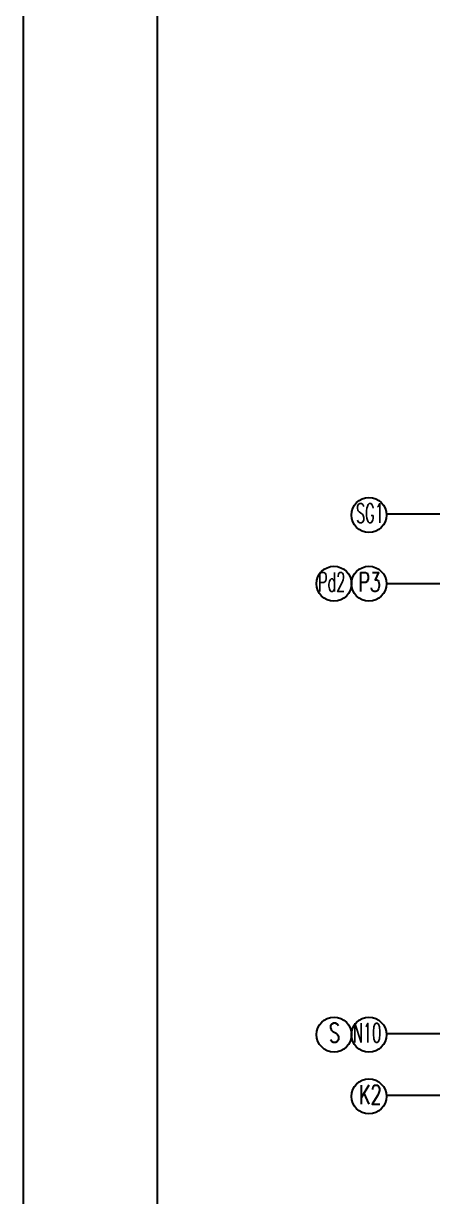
# Model space of a CAD drawing. Header units: millimetres. Extents: x -1250 to 28450, y -500 to 41550.
# Drawn here: x -1250 to 2567, y 5118 to 16066 of the extents above; entities that cross this region are included whole.
import ezdxf

# ---------------------------------------------------------------- set-up
doc = ezdxf.new("R2010")
doc.units = ezdxf.units.MM
doc.header["$LTSCALE"] = 500
for name, color, linetype in [('2细线层', 4, 'Continuous'), ('6文字层', 3, 'Continuous'), ('图框层', 7, 'Continuous')]:
    doc.layers.add(name, color=color, linetype=linetype)
doc.styles.add('PC_TEXTSTYLE', font='romans.shx', dxfattribs={"width": 0.67, "bigfont": 'hzfs.shx'})

msp = doc.modelspace()

# ---------------------------------------------------------------- linework, layer by layer
for centre in [(1973.78, 11478.37), (1647.73, 10836.65), (1973.78, 10836.65), (1648.15, 6629.46), (1973.78, 6628.37), (1973.78, 6052.37)]:
    msp.add_circle(centre, 163.02)
at = {"layer": '2细线层'}
for p, q in [((-1250, -500), (-1250, 41550)), ((3880.81, 11486.65), (2136.59, 11486.65)), ((4054.78, 10836.65), (2136.8, 10836.65)), ((4062.78, 6636.65), (2136.59, 6636.65)), ((3722.51, 6060.65), (2136.59, 6060.65))]:
    msp.add_line(p, q, dxfattribs=at)
at = {"layer": '图框层'}
msp.add_line((0, 0), (0, 41050), dxfattribs=at)

# ---------------------------------------------------------------- texts
at = {"layer": '6文字层', "style": 'PC_TEXTSTYLE'}
for s, width, p in [('SG1', 0.55, (1853.4, 11404.77)), ('Pd2', 0.55, (1498.78, 10763.05)), ('P3', 0.67, (1873.08, 10763.05)), ('S', 0.67, (1600.93, 6555.86)), ('N10', 0.55, (1824.83, 6554.77)), ('K2', 0.67, (1880.01, 5978.77))]:
    msp.add_text(s, height=180, dxfattribs=dict(at, width=width)).set_placement(p)

doc.saveas('drawing.dxf')
